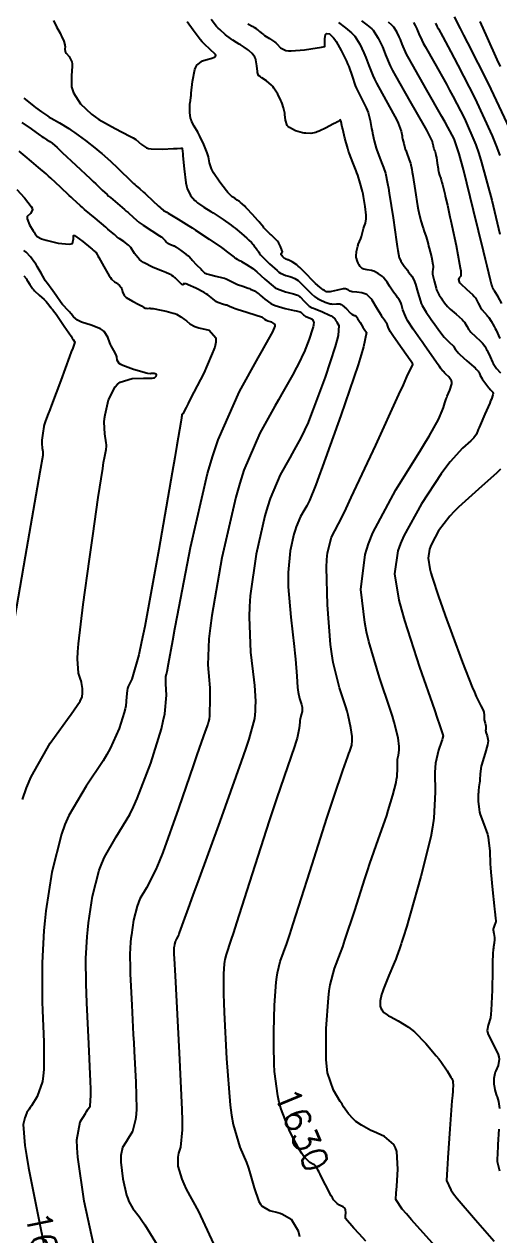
# Model space of a CAD drawing. Header units: metres. Extents: x 837476 to 838477, y 1189012 to 1191014.
# Drawn here: x 837576.3 to 837647.4, y 1189557.2 to 1189738.5 of the extents above; entities that cross this region are included whole.
import ezdxf

# ---------------------------------------------------------------- set-up
doc = ezdxf.new("R2010")
doc.units = ezdxf.units.M
doc.header["$LTSCALE"] = 0.3
doc.layers.add('COTAS 10', color=1, linetype='Continuous')
doc.layers.add('COTAS INT', color=252, linetype='Continuous')
doc.styles.get("Standard").update_dxf_attribs({"font": 'simplex.shx'})

msp = doc.modelspace()

# ---------------------------------------------------------------- linework, layer by layer
at = {"layer": 'COTAS 10'}
for points in [[(837627.428, 1189556.254), (837626.436, 1189557.346), (837625.638, 1189558.229), (837624.374, 1189559.679), (837624.384, 1189559.86), (837624.39, 1189559.943), (837624.397, 1189560.04), (837624.431, 1189560.512), (837624.399, 1189560.994), (837624.364, 1189561.098), (837624.318, 1189561.189), (837624.058, 1189561.412), (837623.712, 1189561.573), (837623.612, 1189561.624), (837623.51, 1189561.679), (837623.125, 1189561.901), (837622.617, 1189562.476), (837622.438, 1189562.753), (837622.241, 1189563.08), (837621.389, 1189564.687), (837621.099, 1189565.274), (837620.598, 1189566.283), (837620.44, 1189566.604), (837620.308, 1189566.873), (837620.052, 1189567.406), (837619.844, 1189567.622), (837619.743, 1189567.691), (837619.623, 1189567.764), (837619.033, 1189568.061), (837618.145, 1189568.963), (837617.838, 1189569.418), (837617.504, 1189569.962), (837616.077, 1189572.668), (837614.749, 1189576.049), (837614.478, 1189577.019), (837614.249, 1189578.003), (837613.771, 1189581.678), (837613.735, 1189582.788), (837613.645, 1189585.493), (837613.639, 1189586.566), (837613.645, 1189587.645), (837613.769, 1189591.601), (837614.025, 1189595.035), (837614.115, 1189595.784), (837614.213, 1189596.447), (837614.632, 1189598.114), (837615.596, 1189600.844), (837616.037, 1189602.176), (837616.554, 1189603.758), (837619.048, 1189611.555), (837621.625, 1189619.62), (837622.193, 1189621.371), (837622.699, 1189622.913), (837624.001, 1189626.741), (837624.748, 1189628.822), (837624.903, 1189629.262), (837625.036, 1189629.643), (837625.331, 1189630.53), (837625.403, 1189631.236), (837625.395, 1189631.503), (837625.376, 1189631.802), (837625.208, 1189633.143), (837624.799, 1189634.994), (837624.627, 1189635.615), (837624.43, 1189636.283), (837623.509, 1189639.085), (837622.568, 1189642.884), (837622.358, 1189644.18), (837622.171, 1189645.582), (837621.679, 1189651.527), (837621.564, 1189657.123), (837621.614, 1189658.304), (837621.7, 1189659.326), (837622.308, 1189661.69), (837623.832, 1189664.602), (837624.496, 1189665.97), (837625.265, 1189667.582), (837628.916, 1189675.43), (837632.404, 1189683.028), (837633.07, 1189684.481), (837633.607, 1189685.653), (837634.464, 1189687.535), (837634.463, 1189687.583), (837634.458, 1189687.598), (837634.452, 1189687.614), (837634.416, 1189687.678), (837634.11, 1189688.11), (837633.935, 1189688.358), (837633.72, 1189688.662), (837632.616, 1189690.221), (837631.506, 1189691.835), (837631.287, 1189692.172), (837631.106, 1189692.462), (837630.774, 1189693.112), (837630.691, 1189693.411), (837630.667, 1189693.478), (837630.643, 1189693.539), (837630.552, 1189693.704), (837630.446, 1189693.846), (837630.412, 1189693.892), (837630.376, 1189693.941), (837630.23, 1189694.142), (837629.954, 1189694.568), (837629.836, 1189694.76), (837629.701, 1189694.982), (837629.062, 1189696.052), (837628.38, 1189697.123), (837628.217, 1189697.347), (837628.066, 1189697.54), (837627.611, 1189697.974), (837627.147, 1189698.168), (837626.989, 1189698.208), (837626.819, 1189698.243), (837626.098, 1189698.323), (837625.407, 1189698.408), (837625.255, 1189698.447), (837625.12, 1189698.492), (837624.775, 1189698.709), (837624.388, 1189698.86), (837624.226, 1189698.863), (837624.041, 1189698.85), (837623.175, 1189698.662), (837622.306, 1189698.443), (837622.118, 1189698.41), (837621.954, 1189698.388), (837621.553, 1189698.408), (837621.246, 1189698.57), (837621.141, 1189698.638), (837621.028, 1189698.716), (837620.547, 1189699.082), (837619.909, 1189699.65), (837619.696, 1189699.856), (837619.468, 1189700.083), (837618.514, 1189701.078), (837617.551, 1189702.045), (837617.317, 1189702.254), (837617.097, 1189702.437), (837616.419, 1189702.888), (837615.921, 1189703.122), (837615.815, 1189703.169), (837615.722, 1189703.209), (837615.497, 1189703.289), (837615.336, 1189703.363), (837615.283, 1189703.4), (837615.225, 1189703.443), (837614.988, 1189703.658), (837614.802, 1189703.897), (837614.777, 1189703.956), (837614.764, 1189704.011), (837614.814, 1189704.187), (837614.909, 1189704.318), (837614.925, 1189704.346), (837614.936, 1189704.37), (837614.939, 1189704.425), (837614.916, 1189704.456), (837614.912, 1189704.465), (837614.909, 1189704.474), (837614.903, 1189704.505), (837614.868, 1189704.63), (837614.847, 1189704.698), (837614.819, 1189704.78), (837614.677, 1189705.196), (837614.429, 1189705.698), (837614.335, 1189705.835), (837614.231, 1189705.971), (837613.765, 1189706.453), (837613.257, 1189706.911), (837613.127, 1189707.032), (837613.001, 1189707.15), (837612.582, 1189707.555), (837612.239, 1189707.909), (837612.161, 1189707.995), (837612.09, 1189708.076), (837611.894, 1189708.323), (837611.584, 1189708.703), (837611.442, 1189708.867), (837611.275, 1189709.057), (837610.467, 1189709.953), (837609.641, 1189710.848), (837609.463, 1189711.037), (837609.307, 1189711.2), (837608.925, 1189711.575), (837608.668, 1189711.787), (837608.59, 1189711.847), (837608.509, 1189711.908), (837608.192, 1189712.131), (837607.868, 1189712.346), (837607.783, 1189712.401), (837607.699, 1189712.454), (837607.413, 1189712.631), (837606.966, 1189713.065), (837606.782, 1189713.28), (837606.571, 1189713.536), (837605.588, 1189714.806), (837604.648, 1189716.19), (837604.463, 1189716.519), (837604.311, 1189716.825), (837604.037, 1189717.731), (837603.869, 1189718.606), (837603.785, 1189718.891), (837603.684, 1189719.196), (837603.181, 1189720.452), (837602.591, 1189721.709), (837602.434, 1189722.014), (837602.28, 1189722.301), (837601.75, 1189723.181), (837601.336, 1189723.961), (837601.256, 1189724.185), (837601.192, 1189724.411), (837601.082, 1189725.256), (837601.077, 1189725.982), (837601.077, 1189726.134), (837601.078, 1189726.265), (837601.09, 1189726.562), (837601.11, 1189726.721), (837601.117, 1189726.765), (837601.125, 1189726.809), (837601.158, 1189726.969), (837601.227, 1189727.517), (837601.258, 1189727.806), (837601.293, 1189728.154), (837601.464, 1189729.907), (837601.819, 1189731.678), (837601.971, 1189732.038), (837602.146, 1189732.341), (837602.971, 1189732.965), (837603.842, 1189733.204), (837604.047, 1189733.265), (837604.235, 1189733.324), (837604.783, 1189733.516), (837604.957, 1189733.797), (837604.911, 1189733.912), (837604.823, 1189734.043), (837604.162, 1189734.649), (837603.203, 1189735.526), (837602.926, 1189735.828), (837602.645, 1189736.155), (837601.59, 1189737.55), (837600.694, 1189738.828)], [(837647.806, 1189696.639), (837647.218, 1189697.723), (837646.788, 1189698.447), (837646.703, 1189698.588), (837646.634, 1189698.701), (837646.511, 1189698.894), (837646.483, 1189698.932), (837646.474, 1189698.949), (837646.465, 1189698.969), (837646.426, 1189699.061), (837646.352, 1189699.297), (837646.32, 1189699.407), (837646.283, 1189699.536), (837646.108, 1189700.164), (837645.596, 1189702.217), (837645.347, 1189703.245), (837645.051, 1189704.472), (837643.593, 1189710.563), (837642.073, 1189716.709), (837641.738, 1189717.971), (837641.44, 1189719.042), (837640.672, 1189721.32), (837639.722, 1189723.067), (837639.309, 1189723.802), (837638.831, 1189724.647), (837636.563, 1189728.608), (837634.358, 1189732.501), (837633.92, 1189733.302), (837633.556, 1189733.984), (837632.863, 1189735.449), (837632.617, 1189736.153), (837632.535, 1189736.355), (837632.446, 1189736.56), (837632.075, 1189737.326), (837631.632, 1189738.027), (837631.498, 1189738.191), (837631.359, 1189738.342), (837630.816, 1189738.779)], [(837575.173, 1189713.697), (837576.341, 1189712.448), (837577.338, 1189711.185), (837577.464, 1189710.917), (837577.526, 1189710.684), (837577.207, 1189710.14), (837576.733, 1189709.684), (837576.697, 1189709.508), (837576.702, 1189709.31), (837577.065, 1189708.415), (837577.628, 1189707.517), (837577.76, 1189707.317), (837577.881, 1189707.138), (837578.231, 1189706.669), (837578.879, 1189706.318), (837579.188, 1189706.214), (837579.553, 1189706.106), (837581.341, 1189705.691), (837583.007, 1189705.521), (837583.296, 1189705.568), (837583.509, 1189705.655), (837583.656, 1189706.311), (837583.663, 1189706.816), (837583.788, 1189706.809), (837583.967, 1189706.739), (837585.06, 1189705.953), (837586.222, 1189704.984), (837586.446, 1189704.797), (837586.626, 1189704.646), (837586.923, 1189704.398), (837586.944, 1189704.38), (837586.958, 1189704.37), (837586.989, 1189704.35), (837587.197, 1189704.005), (837587.315, 1189703.794), (837587.46, 1189703.534), (837588.204, 1189702.181), (837589.004, 1189700.807), (837589.183, 1189700.534), (837589.345, 1189700.307), (837589.78, 1189699.878), (837590.091, 1189699.723), (837590.176, 1189699.669), (837590.259, 1189699.611), (837590.552, 1189699.363), (837590.791, 1189699.041), (837590.841, 1189698.937), (837590.883, 1189698.827), (837590.974, 1189698.373), (837591.233, 1189697.859), (837591.381, 1189697.711), (837591.563, 1189697.56), (837592.493, 1189696.994), (837593.452, 1189696.497), (837593.652, 1189696.391), (837593.823, 1189696.297), (837594.202, 1189696.073), (837594.408, 1189695.966), (837594.469, 1189695.947), (837594.532, 1189695.934), (837594.775, 1189695.923), (837595.052, 1189695.929), (837595.137, 1189695.926), (837595.226, 1189695.92), (837595.574, 1189695.881), (837596.102, 1189695.79), (837596.305, 1189695.751), (837596.531, 1189695.706), (837597.551, 1189695.496), (837598.605, 1189695.219), (837598.852, 1189695.133), (837599.081, 1189695.042), (837599.746, 1189694.676), (837600.277, 1189694.273), (837600.42, 1189694.159), (837600.562, 1189694.042), (837601.06, 1189693.611), (837601.809, 1189693.196), (837602.108, 1189693.091), (837602.446, 1189692.989), (837604.001, 1189692.657), (837604.98, 1189691.485), (837604.956, 1189690.854), (837604.803, 1189690.091), (837603.184, 1189686.227), (837601.205, 1189682.415), (837600.825, 1189681.684), (837600.517, 1189681.094), (837600.014, 1189680.134), (837599.989, 1189680.098), (837599.979, 1189680.084), (837599.968, 1189680.067), (837599.955, 1189680.06), (837599.95, 1189680.059), (837599.943, 1189680.058), (837599.913, 1189680.06), (837599.886, 1189680.054), (837599.882, 1189680.05), (837599.879, 1189680.043), (837599.878, 1189680.008), (837599.884, 1189679.972), (837599.885, 1189679.965), (837599.886, 1189679.959), (837599.887, 1189679.948), (837599.862, 1189679.784), (837599.847, 1189679.681), (837599.828, 1189679.554), (837599.731, 1189678.887), (837599.153, 1189675.461), (837598.832, 1189673.594), (837598.44, 1189671.329), (837596.441, 1189659.834), (837594.328, 1189648.281), (837593.865, 1189645.979), (837593.455, 1189644.067), (837592.411, 1189640.402), (837591.862, 1189639.309), (837591.763, 1189639.018), (837591.687, 1189638.731), (837591.606, 1189637.739), (837591.48, 1189636.43), (837591.375, 1189635.944), (837591.24, 1189635.405), (837590.503, 1189633.013), (837589.173, 1189630.025), (837588.665, 1189629.11), (837588.096, 1189628.158), (837585.538, 1189624.405), (837582.952, 1189619.992), (837582.366, 1189618.624), (837581.836, 1189617.193), (837580.393, 1189611.497), (837579.518, 1189605.704), (837579.346, 1189604.211), (837579.204, 1189602.766), (837578.948, 1189597.949), (837578.953, 1189593.395), (837578.975, 1189592.115), (837579.008, 1189590.827), (837579.203, 1189586.11), (837579.207, 1189581.95), (837579.119, 1189581.014), (837578.991, 1189580.171), (837578.209, 1189577.907), (837577.346, 1189576.539), (837577.167, 1189576.261), (837577.014, 1189576.027), (837576.682, 1189575.547), (837576.5, 1189575.149), (837576.443, 1189574.968), (837576.383, 1189574.755), (837576.139, 1189573.728), (837576.372, 1189570.609), (837576.612, 1189569.078), (837576.927, 1189567.257), (837577.424, 1189564.741), (837578.701, 1189558.267), (837580.545, 1189549.358)]]:
    msp.add_lwpolyline(points, dxfattribs=at)
at = {"layer": 'COTAS INT'}
for points in [[(837580.648, 1189739.017), (837581.111, 1189738.083), (837581.645, 1189737.118), (837581.767, 1189736.879), (837581.878, 1189736.652), (837582.186, 1189735.934), (837582.357, 1189735.362), (837582.381, 1189735.228), (837582.396, 1189735.103), (837582.368, 1189734.741), (837582.406, 1189734.388), (837582.463, 1189734.271), (837582.54, 1189734.144), (837582.983, 1189733.613), (837583.387, 1189732.813), (837583.439, 1189732.517), (837583.466, 1189732.189), (837583.345, 1189730.734), (837583.38, 1189729.079), (837583.504, 1189728.625), (837583.678, 1189728.172), (837584.718, 1189726.553), (837586.339, 1189725.009), (837586.879, 1189724.604), (837587.459, 1189724.209), (837589.879, 1189722.864), (837592.118, 1189721.71), (837592.582, 1189721.437), (837592.98, 1189721.182), (837593.854, 1189720.429), (837594.597, 1189719.946), (837594.912, 1189719.862), (837595.273, 1189719.8), (837596.971, 1189719.759), (837598.612, 1189719.84), (837598.937, 1189719.855), (837599.206, 1189719.867), (837599.713, 1189719.886), (837599.833, 1189719.887), (837599.859, 1189719.887), (837599.881, 1189719.888), (837599.932, 1189719.893), (837599.993, 1189719.425), (837600.021, 1189719.127), (837600.055, 1189718.757), (837600.216, 1189716.813), (837600.479, 1189714.725), (837600.577, 1189714.264), (837600.685, 1189713.854), (837601.164, 1189712.792), (837601.806, 1189712.084), (837602.017, 1189711.896), (837602.242, 1189711.711), (837603.174, 1189711.072), (837604.245, 1189710.41), (837604.557, 1189710.211), (837604.877, 1189710.005), (837606.087, 1189709.202), (837607.272, 1189708.367), (837607.575, 1189708.141), (837607.867, 1189707.917), (837608.83, 1189707.125), (837609.599, 1189706.443), (837609.768, 1189706.288), (837609.918, 1189706.149), (837610.301, 1189705.768), (837610.545, 1189705.488), (837610.607, 1189705.412), (837610.667, 1189705.337), (837610.865, 1189705.07), (837611.043, 1189704.824), (837611.091, 1189704.762), (837611.138, 1189704.702), (837611.302, 1189704.507), (837611.424, 1189704.355), (837611.444, 1189704.323), (837611.459, 1189704.294), (837611.463, 1189704.226), (837611.681, 1189703.95), (837611.83, 1189703.791), (837612.018, 1189703.596), (837613.018, 1189702.592), (837614.152, 1189701.569), (837614.424, 1189701.361), (837614.679, 1189701.187), (837615.448, 1189700.831), (837616.054, 1189700.677), (837616.206, 1189700.63), (837616.35, 1189700.581), (837616.814, 1189700.39), (837617.298, 1189700.069), (837617.455, 1189699.938), (837617.622, 1189699.789), (837618.31, 1189699.099), (837618.991, 1189698.388), (837619.153, 1189698.226), (837619.305, 1189698.079), (837619.761, 1189697.673), (837620.237, 1189697.361), (837620.401, 1189697.274), (837620.58, 1189697.185), (837621.342, 1189696.86), (837622.125, 1189696.623), (837622.316, 1189696.59), (837622.495, 1189696.571), (837623.051, 1189696.619), (837623.571, 1189696.586), (837623.727, 1189696.516), (837623.89, 1189696.419), (837624.522, 1189695.848), (837625.094, 1189695.247), (837625.218, 1189695.132), (837625.327, 1189695.039), (837625.598, 1189694.885), (837625.753, 1189694.868), (837625.79, 1189694.861), (837625.824, 1189694.852), (837625.924, 1189694.81), (837626.076, 1189694.626), (837626.142, 1189694.527), (837626.219, 1189694.408), (837626.587, 1189693.804), (837626.996, 1189693.129), (837627.099, 1189692.964), (837627.198, 1189692.808), (837627.519, 1189692.327), (837627.11, 1189690.164), (837626.749, 1189688.948), (837626.28, 1189687.466), (837623.69, 1189679.884), (837620.971, 1189672.255), (837620.42, 1189670.743), (837619.958, 1189669.491), (837619.018, 1189667.136), (837618.589, 1189666.37), (837618.448, 1189666.119), (837618.298, 1189665.852), (837617.675, 1189664.748), (837617.019, 1189663.223), (837616.848, 1189662.69), (837616.681, 1189662.109), (837616.116, 1189659.611), (837615.802, 1189656.377), (837615.794, 1189655.332), (837615.819, 1189654.223), (837616.196, 1189649.676), (837616.697, 1189645.302), (837616.801, 1189644.301), (837616.891, 1189643.392), (837617.089, 1189640.868), (837617.217, 1189639.182), (837617.262, 1189638.801), (837617.312, 1189638.457), (837617.525, 1189637.525), (837617.73, 1189636.903), (837617.773, 1189636.755), (837617.811, 1189636.617), (837617.902, 1189636.207), (837617.914, 1189635.822), (837617.901, 1189635.701), (837617.883, 1189635.573), (837617.76, 1189635.058), (837617.613, 1189634.414), (837617.578, 1189634.205), (837617.546, 1189633.983), (837617.454, 1189633.07), (837617.14, 1189631.572), (837616.968, 1189630.982), (837616.76, 1189630.315), (837615.702, 1189627.27), (837614.101, 1189622.661), (837613.55, 1189621.008), (837612.953, 1189619.191), (837610.408, 1189611.266), (837608.076, 1189603.94), (837607.613, 1189602.5), (837607.229, 1189601.315), (837606.503, 1189599.162), (837606.317, 1189598.421), (837606.273, 1189598.126), (837606.234, 1189597.793), (837606.12, 1189596.267), (837606.133, 1189593.246), (837606.174, 1189591.969), (837606.231, 1189590.503), (837606.569, 1189583.618), (837607.141, 1189576.636), (837607.346, 1189575.108), (837607.57, 1189573.757), (837608.547, 1189570.338), (837609.552, 1189568.025), (837609.794, 1189567.369), (837610.021, 1189566.707), (837610.711, 1189564.263), (837611.419, 1189562.231), (837611.659, 1189561.829), (837611.916, 1189561.497), (837613.001, 1189560.875), (837614.237, 1189560.572), (837614.589, 1189560.44), (837614.946, 1189560.288), (837616.273, 1189559.564), (837617.318, 1189557.798), (837617.497, 1189556.989)], [(837638.258, 1189555.019), (837634.275, 1189559.454), (837633.516, 1189560.342), (837632.906, 1189561.081), (837631.947, 1189562.52), (837632.003, 1189563.503), (837632.034, 1189563.956), (837632.07, 1189564.487), (837632.255, 1189567.054), (837632.082, 1189569.678), (837631.892, 1189570.244), (837631.642, 1189570.741), (837630.227, 1189571.957), (837628.596, 1189572.675), (837628.21, 1189572.858), (837627.852, 1189573.034), (837626.795, 1189573.612), (837625.966, 1189574.203), (837625.753, 1189574.387), (837625.546, 1189574.58), (837624.855, 1189575.348), (837624.113, 1189576.393), (837623.874, 1189576.759), (837623.62, 1189577.159), (837622.582, 1189578.882), (837621.723, 1189581.481), (837621.582, 1189582.432), (837621.484, 1189583.484), (837621.479, 1189588.123), (837621.84, 1189592.716), (837621.972, 1189593.739), (837622.118, 1189594.655), (837622.761, 1189597.066), (837623.669, 1189599.444), (837623.982, 1189600.339), (837624.322, 1189601.336), (837625.77, 1189605.79), (837627.298, 1189610.524), (837627.687, 1189611.698), (837628.062, 1189612.811), (837629.293, 1189616.337), (837630.323, 1189619.273), (837630.571, 1189620.015), (837630.802, 1189620.726), (837631.504, 1189623.038), (837631.972, 1189624.938), (837632.056, 1189625.39), (837632.12, 1189625.81), (837632.188, 1189627.059), (837632.174, 1189627.995), (837632.187, 1189628.217), (837632.208, 1189628.425), (837632.342, 1189629.041), (837632.442, 1189629.753), (837632.44, 1189630.02), (837632.425, 1189630.317), (837632.267, 1189631.643), (837631.694, 1189633.95), (837631.419, 1189634.866), (837631.093, 1189635.902), (837629.493, 1189640.645), (837627.891, 1189646.033), (837627.563, 1189647.476), (837627.286, 1189648.897), (837626.705, 1189653.852), (837627.352, 1189659.063), (837627.849, 1189660.646), (837628.484, 1189662.29), (837631.924, 1189668.732), (837635.543, 1189674.514), (837636.291, 1189675.741), (837636.928, 1189676.806), (837638.309, 1189679.303), (837638.863, 1189680.556), (837638.979, 1189680.837), (837639.078, 1189681.09), (837639.298, 1189681.764), (837639.482, 1189682.357), (837639.558, 1189682.559), (837639.645, 1189682.777), (837640.049, 1189683.697), (837640.315, 1189684.623), (837640.314, 1189684.845), (837640.282, 1189685.051), (837639.898, 1189685.667), (837639.417, 1189686.092), (837639.323, 1189686.178), (837639.247, 1189686.25), (837639.114, 1189686.395), (837639.075, 1189686.457), (837639.058, 1189686.477), (837639.038, 1189686.498), (837638.945, 1189686.583), (837638.627, 1189686.985), (837638.466, 1189687.206), (837638.274, 1189687.473), (837637.317, 1189688.835), (837636.185, 1189690.457), (837635.883, 1189690.888), (837635.585, 1189691.313), (837634.549, 1189692.781), (837633.7, 1189694.094), (837633.52, 1189694.42), (837633.364, 1189694.729), (837633, 1189695.71), (837632.786, 1189696.474), (837632.725, 1189696.647), (837632.662, 1189696.803), (837632.43, 1189697.227), (837632.159, 1189697.59), (837632.072, 1189697.708), (837631.98, 1189697.833), (837631.605, 1189698.348), (837631.206, 1189698.919), (837631.099, 1189699.081), (837630.994, 1189699.243), (837630.625, 1189699.841), (837630.204, 1189700.409), (837630.064, 1189700.552), (837629.916, 1189700.69), (837629.298, 1189701.138), (837628.633, 1189701.474), (837628.454, 1189701.541), (837628.278, 1189701.597), (837627.663, 1189701.703), (837627.137, 1189701.795), (837627.018, 1189701.841), (837626.909, 1189701.896), (837626.612, 1189702.172), (837626.404, 1189702.513), (837626.352, 1189702.61), (837626.302, 1189702.708), (837626.142, 1189703.069), (837626.033, 1189703.423), (837626.015, 1189703.517), (837626.002, 1189703.609), (837625.999, 1189703.924), (837626.038, 1189704.247), (837626.052, 1189704.344), (837626.068, 1189704.443), (837626.135, 1189704.83), (837626.234, 1189705.244), (837626.27, 1189705.36), (837626.31, 1189705.478), (837626.483, 1189705.909), (837626.674, 1189706.385), (837626.724, 1189706.531), (837626.773, 1189706.682), (837626.943, 1189707.277), (837627.112, 1189707.873), (837627.161, 1189708.026), (837627.21, 1189708.173), (837627.398, 1189708.658), (837627.51, 1189709.318), (837627.512, 1189709.576), (837627.502, 1189709.867), (837627.361, 1189711.187), (837627.111, 1189712.652), (837627.032, 1189713.033), (837626.949, 1189713.404), (837626.614, 1189714.655), (837626.22, 1189715.851), (837626.1, 1189716.187), (837625.975, 1189716.525), (837625.483, 1189717.761), (837624.986, 1189719.079), (837624.857, 1189719.468), (837624.732, 1189719.868), (837624.312, 1189721.399), (837623.983, 1189722.751), (837623.915, 1189723.038), (837623.857, 1189723.286), (837623.734, 1189723.868), (837623.668, 1189724.105), (837623.647, 1189724.136), (837623.624, 1189724.153), (837623.53, 1189724.089), (837623.417, 1189723.951), (837623.382, 1189723.921), (837623.346, 1189723.894), (837623.201, 1189723.827), (837622.847, 1189723.668), (837622.678, 1189723.584), (837622.479, 1189723.482), (837621.504, 1189722.97), (837620.435, 1189722.456), (837620.176, 1189722.353), (837619.933, 1189722.268), (837619.191, 1189722.103), (837618.456, 1189722.132), (837618.218, 1189722.169), (837617.965, 1189722.219), (837616.925, 1189722.505), (837615.999, 1189722.974), (837615.818, 1189723.139), (837615.669, 1189723.321), (837615.401, 1189724.105), (837615.325, 1189724.928), (837615.297, 1189725.134), (837615.266, 1189725.33), (837615.128, 1189725.958), (837614.899, 1189726.612), (837614.81, 1189726.824), (837614.71, 1189727.05), (837614.257, 1189727.978), (837613.676, 1189728.902), (837613.496, 1189729.126), (837613.307, 1189729.335), (837612.552, 1189729.975), (837611.877, 1189730.435), (837611.739, 1189730.531), (837611.621, 1189730.614), (837611.371, 1189730.802), (837611.262, 1189731.083), (837611.235, 1189731.225), (837611.207, 1189731.394), (837611.117, 1189732.235), (837610.96, 1189733.14), (837610.892, 1189733.349), (837610.812, 1189733.54), (837610.433, 1189734.081), (837609.974, 1189734.484), (837609.844, 1189734.589), (837609.712, 1189734.69), (837609.227, 1189735.031), (837608.746, 1189735.335), (837608.618, 1189735.413), (837608.492, 1189735.489), (837608.055, 1189735.742), (837607.544, 1189736.062), (837607.371, 1189736.18), (837607.185, 1189736.312), (837606.402, 1189736.893), (837605.551, 1189737.647), (837605.321, 1189737.887), (837605.095, 1189738.14), (837604.301, 1189739.167)], [(837626.794, 1189738.986), (837627.605, 1189738.353), (837628.338, 1189737.763), (837628.525, 1189737.559), (837628.706, 1189737.337), (837629.305, 1189736.391), (837629.805, 1189735.357), (837629.925, 1189735.081), (837630.036, 1189734.808), (837630.368, 1189733.858), (837631.097, 1189732.238), (837631.459, 1189731.543), (837631.889, 1189730.741), (837634.02, 1189726.955), (837636.105, 1189723.297), (837636.507, 1189722.576), (837636.833, 1189721.981), (837637.375, 1189720.888), (837637.424, 1189720.623), (837637.439, 1189720.55), (837637.454, 1189720.478), (837637.514, 1189720.222), (837637.58, 1189719.979), (837637.6, 1189719.916), (837637.62, 1189719.854), (837637.699, 1189719.645), (837637.777, 1189719.449), (837637.797, 1189719.396), (837637.816, 1189719.342), (837637.879, 1189719.153), (837637.952, 1189718.813), (837637.978, 1189718.665), (837638.007, 1189718.494), (837638.131, 1189717.68), (837638.264, 1189716.839), (837638.298, 1189716.651), (837638.332, 1189716.482), (837638.445, 1189716.031), (837638.551, 1189715.701), (837638.581, 1189715.608), (837638.611, 1189715.514), (837638.72, 1189715.169), (837638.841, 1189714.755), (837638.878, 1189714.617), (837638.917, 1189714.469), (837639.069, 1189713.852), (837639.259, 1189713.053), (837639.321, 1189712.79), (837639.387, 1189712.509), (837639.661, 1189711.346), (837640.042, 1189709.642), (837640.176, 1189709.021), (837640.322, 1189708.336), (837640.955, 1189705.321), (837641.497, 1189702.529), (837641.587, 1189701.984), (837641.651, 1189701.538), (837641.662, 1189700.751), (837641.511, 1189700.59), (837641.471, 1189700.539), (837641.433, 1189700.485), (837641.303, 1189700.265), (837641.417, 1189699.896), (837641.533, 1189699.747), (837641.685, 1189699.579), (837642.536, 1189698.805), (837643.467, 1189697.933), (837643.669, 1189697.703), (837643.846, 1189697.479), (837644.286, 1189696.711), (837644.597, 1189696.046), (837644.693, 1189695.887), (837644.795, 1189695.738), (837645.198, 1189695.291), (837645.621, 1189694.861), (837645.735, 1189694.723), (837645.847, 1189694.577), (837646.24, 1189693.981), (837646.667, 1189693.196), (837646.8, 1189692.93), (837646.94, 1189692.643), (837647.501, 1189691.432)], [(837640.694, 1189739.56), (837641.557, 1189737.817), (837642.05, 1189736.84), (837642.653, 1189735.648), (837645.745, 1189729.56), (837648.983, 1189722.811)], [(837609.753, 1189738.528), (837610.497, 1189738.112), (837610.646, 1189738.028), (837610.77, 1189737.958), (837611.012, 1189737.817), (837611.141, 1189737.714), (837611.194, 1189737.668), (837611.254, 1189737.614), (837611.534, 1189737.356), (837611.961, 1189737.011), (837612.113, 1189736.902), (837612.281, 1189736.788), (837613.011, 1189736.33), (837613.767, 1189735.815), (837613.951, 1189735.666), (837614.123, 1189735.513), (837614.654, 1189734.936), (837615.482, 1189734.526), (837615.843, 1189734.479), (837616.26, 1189734.461), (837618.24, 1189734.635), (837620.137, 1189734.928), (837620.501, 1189734.985), (837620.796, 1189735.032), (837621.281, 1189735.112), (837621.305, 1189735.297), (837621.31, 1189735.409), (837621.314, 1189735.548), (837621.32, 1189736.271), (837621.426, 1189736.927), (837621.492, 1189737.024), (837621.574, 1189737.084), (837622.004, 1189736.996), (837622.6, 1189736.417), (837622.786, 1189736.168), (837622.981, 1189735.881), (837623.763, 1189734.521), (837624.523, 1189732.952), (837624.704, 1189732.532), (837624.873, 1189732.118), (837625.378, 1189730.676), (837625.863, 1189729.296), (837626.019, 1189728.921), (837626.186, 1189728.55), (837626.867, 1189727.236), (837627.506, 1189725.958), (837627.646, 1189725.61), (837627.77, 1189725.263), (837628.083, 1189724.031), (837628.306, 1189722.827), (837628.374, 1189722.498), (837628.443, 1189722.171), (837628.712, 1189721.006), (837629.015, 1189719.905), (837629.105, 1189719.617), (837629.197, 1189719.337), (837629.555, 1189718.389), (837629.909, 1189717.499), (837629.999, 1189717.256), (837630.085, 1189717.015), (837630.369, 1189716.154), (837630.703, 1189714.611), (837630.822, 1189713.939), (837630.951, 1189713.161), (837631.513, 1189709.468), (837632.043, 1189705.883), (837632.152, 1189705.174), (837632.245, 1189704.588), (837632.446, 1189703.495), (837632.618, 1189703.128), (837632.693, 1189703), (837632.78, 1189702.86), (837633.193, 1189702.259), (837633.663, 1189701.616), (837633.785, 1189701.45), (837633.905, 1189701.289), (837634.309, 1189700.75), (837634.682, 1189700.067), (837634.782, 1189699.816), (837634.881, 1189699.538), (837635.226, 1189698.307), (837635.622, 1189696.997), (837635.754, 1189696.668), (837635.895, 1189696.353), (837636.482, 1189695.341), (837637.151, 1189694.393), (837637.343, 1189694.12), (837637.538, 1189693.841), (837638.268, 1189692.794), (837638.985, 1189691.833), (837639.171, 1189691.609), (837639.353, 1189691.402), (837639.964, 1189690.805), (837640.449, 1189690.364), (837640.55, 1189690.256), (837640.638, 1189690.154), (837640.838, 1189689.834), (837641.169, 1189689.394), (837641.34, 1189689.217), (837641.545, 1189689.015), (837642.572, 1189688.085), (837643.595, 1189687.18), (837643.799, 1189686.994), (837643.967, 1189686.835), (837644.286, 1189686.497), (837644.388, 1189686.309), (837644.42, 1189686.245), (837644.453, 1189686.177), (837644.588, 1189685.887), (837644.802, 1189685.493), (837644.885, 1189685.359), (837644.98, 1189685.215), (837645.41, 1189684.602), (837645.851, 1189684.023), (837645.953, 1189683.899), (837646.046, 1189683.792), (837646.308, 1189683.537), (837646.458, 1189683.359), (837646.481, 1189683.299), (837646.495, 1189683.236), (837646.479, 1189682.969), (837646.252, 1189682.346), (837646.134, 1189682.058), (837645.992, 1189681.718), (837645.279, 1189680.074), (837644.557, 1189678.416), (837644.409, 1189678.068), (837644.284, 1189677.768), (837644.02, 1189677.088), (837643.629, 1189676.543), (837643.424, 1189676.329), (837643.177, 1189676.087), (837641.935, 1189674.984), (837640.067, 1189672.93), (837639.425, 1189672.088), (837638.729, 1189671.128), (837635.766, 1189666.673), (837633.13, 1189661.884), (837632.64, 1189660.712), (837632.255, 1189659.608), (837631.732, 1189656.176), (837632.401, 1189652.212), (837632.768, 1189650.772), (837633.213, 1189649.183), (837635.476, 1189642.206), (837637.712, 1189635.797), (837638.139, 1189634.566), (837638.484, 1189633.571), (837639.04, 1189631.941), (837638.939, 1189631.549), (837638.871, 1189631.335), (837638.784, 1189631.075), (837638.326, 1189629.754), (837637.902, 1189627.811), (837637.838, 1189627.158), (837637.796, 1189626.456), (837637.839, 1189623.507), (837637.626, 1189619.574), (837637.424, 1189618.251), (837637.159, 1189616.827), (837635.686, 1189610.839), (837634.139, 1189605.394), (837633.829, 1189604.311), (837633.569, 1189603.414), (837633.055, 1189601.709), (837632.859, 1189601.146), (837632.799, 1189600.969), (837632.737, 1189600.781), (837632.493, 1189600.025), (837632.089, 1189598.913), (837631.927, 1189598.502), (837631.742, 1189598.045), (837630.89, 1189596.019), (837630.082, 1189594.03), (837629.926, 1189593.596), (837629.798, 1189593.213), (837629.577, 1189592.252), (837629.577, 1189591.701), (837629.589, 1189591.576), (837629.606, 1189591.462), (837629.708, 1189591.153), (837629.858, 1189590.914), (837629.906, 1189590.845), (837629.955, 1189590.774), (837630.154, 1189590.509), (837630.613, 1189590.153), (837630.827, 1189590.026), (837631.078, 1189589.885), (837632.299, 1189589.274), (837633.825, 1189588.329), (837634.269, 1189587.979), (837634.722, 1189587.589), (837636.434, 1189585.862), (837638.001, 1189584.034), (837638.362, 1189583.581), (837638.692, 1189583.151), (837639.621, 1189581.792), (837640.197, 1189580.81), (837640.305, 1189580.618), (837640.39, 1189580.46), (837640.507, 1189580.178), (837640.482, 1189580.124), (837640.476, 1189580.109), (837640.472, 1189580.095), (837640.462, 1189580.044), (837640.461, 1189579.996), (837640.463, 1189579.97), (837640.473, 1189579.924), (837640.486, 1189579.878), (837640.49, 1189579.865), (837640.495, 1189579.852), (837640.51, 1189579.803), (837640.449, 1189578.746), (837640.404, 1189578.096), (837640.348, 1189577.292), (837640.043, 1189573.1), (837639.73, 1189568.75), (837639.668, 1189567.845), (837639.617, 1189567.071), (837639.521, 1189565.36), (837640.174, 1189563.933), (837640.595, 1189563.337), (837641.121, 1189562.655), (837643.887, 1189559.467), (837646.686, 1189556.246)], [(837623.373, 1189738.724), (837624.394, 1189737.926), (837625.317, 1189737.183), (837625.553, 1189736.926), (837625.781, 1189736.648), (837626.534, 1189735.456), (837627.164, 1189734.155), (837627.314, 1189733.806), (837627.454, 1189733.463), (837627.873, 1189732.267), (837628.48, 1189730.767), (837628.739, 1189730.232), (837629.037, 1189729.645), (837630.443, 1189727.095), (837631.806, 1189724.628), (837632.077, 1189724.093), (837632.301, 1189723.622), (837632.729, 1189722.46), (837632.865, 1189721.725), (837632.906, 1189721.524), (837632.949, 1189721.324), (837633.113, 1189720.614), (837633.297, 1189719.942), (837633.352, 1189719.766), (837633.409, 1189719.596), (837633.627, 1189719.017), (837633.843, 1189718.474), (837633.898, 1189718.326), (837633.951, 1189718.179), (837634.124, 1189717.654), (837634.328, 1189716.712), (837634.4, 1189716.302), (837634.479, 1189715.827), (837634.822, 1189713.574), (837635.191, 1189711.245), (837635.287, 1189710.724), (837635.38, 1189710.255), (837635.692, 1189709.007), (837635.987, 1189708.093), (837636.07, 1189707.835), (837636.153, 1189707.575), (837636.456, 1189706.62), (837636.766, 1189705.571), (837636.853, 1189705.252), (837636.941, 1189704.921), (837637.266, 1189703.624), (837637.499, 1189702.499), (837637.53, 1189702.277), (837637.546, 1189702.093), (837637.481, 1189701.753), (837637.411, 1189701.435), (837637.423, 1189701.267), (837637.449, 1189701.063), (837637.659, 1189700.034), (837637.957, 1189698.942), (837638.039, 1189698.698), (837638.121, 1189698.479), (837638.415, 1189697.901), (837638.716, 1189697.474), (837638.803, 1189697.351), (837638.891, 1189697.225), (837639.22, 1189696.754), (837639.696, 1189696.193), (837639.876, 1189696.012), (837640.078, 1189695.819), (837640.982, 1189695.027), (837641.859, 1189694.231), (837642.043, 1189694.035), (837642.201, 1189693.85), (837642.562, 1189693.272), (837642.883, 1189692.72), (837643.017, 1189692.552), (837643.17, 1189692.377), (837643.885, 1189691.688), (837644.608, 1189691.02), (837644.767, 1189690.858), (837644.907, 1189690.706), (837645.263, 1189690.239), (837645.527, 1189689.752), (837645.61, 1189689.588), (837645.697, 1189689.41), (837646.044, 1189688.659), (837646.422, 1189687.883), (837646.528, 1189687.688), (837646.634, 1189687.503), (837647.023, 1189686.907), (837647.59, 1189686.289)], [(837634.558, 1189738.717), (837634.846, 1189738.261), (837635.087, 1189737.763), (837635.145, 1189737.63), (837635.199, 1189737.498), (837635.359, 1189737.04), (837635.809, 1189736.088), (837636.046, 1189735.644), (837636.331, 1189735.123), (837637.765, 1189732.591), (837639.512, 1189729.479), (837639.995, 1189728.592), (837640.478, 1189727.693), (837642.216, 1189724.355), (837643.9, 1189720.405), (837644.348, 1189719.12), (837644.787, 1189717.753), (837646.31, 1189712.126), (837647.531, 1189707.024)], [(837637.854, 1189738.632), (837638.062, 1189738.191), (837638.172, 1189737.986), (837638.304, 1189737.745), (837638.967, 1189736.574), (837640.194, 1189734.311), (837640.682, 1189733.381), (837641.234, 1189732.32), (837643.761, 1189727.39), (837646.36, 1189721.768), (837646.957, 1189720.27), (837647.502, 1189718.797)], [(837647.606, 1189732.123), (837647.107, 1189733.174), (837645.648, 1189736.415), (837644.55, 1189738.849)], [(837576.203, 1189727.408), (837577.408, 1189726.422), (837577.704, 1189726.188), (837577.985, 1189725.97), (837578.865, 1189725.321), (837579.747, 1189724.741), (837580.029, 1189724.566), (837580.327, 1189724.386), (837581.542, 1189723.685), (837582.949, 1189722.829), (837583.368, 1189722.551), (837583.8, 1189722.255), (837585.469, 1189721.037), (837587.104, 1189719.752), (837587.515, 1189719.413), (837587.908, 1189719.082), (837589.175, 1189717.947), (837590.282, 1189716.898), (837590.573, 1189716.621), (837590.858, 1189716.349), (837591.832, 1189715.418), (837592.664, 1189714.629), (837592.86, 1189714.448), (837593.04, 1189714.283), (837593.567, 1189713.821), (837594.121, 1189713.335), (837594.318, 1189713.155), (837594.535, 1189712.954), (837595.48, 1189712.067), (837596.387, 1189711.221), (837596.581, 1189711.047), (837596.749, 1189710.9), (837597.15, 1189710.586), (837597.628, 1189710.299), (837597.846, 1189710.168), (837599.329, 1189709.277), (837600.936, 1189708.279), (837601.43, 1189707.962), (837601.946, 1189707.628), (837603.983, 1189706.273), (837605.82, 1189705.015), (837606.208, 1189704.742), (837606.545, 1189704.501), (837607.328, 1189703.902), (837607.727, 1189703.57), (837607.822, 1189703.497), (837607.91, 1189703.433), (837608.171, 1189703.272), (837608.518, 1189703.091), (837608.659, 1189703.014), (837608.821, 1189702.926), (837609.569, 1189702.509), (837610.521, 1189701.869), (837610.812, 1189701.64), (837611.113, 1189701.388), (837612.299, 1189700.289), (837613.541, 1189699.236), (837613.879, 1189699.014), (837614.213, 1189698.821), (837615.399, 1189698.373), (837616.387, 1189698.145), (837616.597, 1189698.091), (837616.779, 1189698.041), (837617.209, 1189697.893), (837617.499, 1189697.701), (837617.593, 1189697.622), (837617.694, 1189697.533), (837618.106, 1189697.119), (837618.513, 1189696.694), (837618.611, 1189696.596), (837618.702, 1189696.508), (837618.975, 1189696.265), (837619.416, 1189696.018), (837619.614, 1189695.928), (837619.843, 1189695.827), (837620.943, 1189695.385), (837622.024, 1189694.924), (837622.242, 1189694.811), (837622.424, 1189694.705), (837622.788, 1189694.376), (837622.964, 1189694.049), (837623.027, 1189693.944), (837623.097, 1189693.833), (837623.403, 1189693.376), (837623.297, 1189691.882), (837623.107, 1189691.116), (837622.847, 1189690.197), (837621.329, 1189685.606), (837619.577, 1189680.814), (837619.169, 1189679.768), (837618.795, 1189678.845), (837617.726, 1189676.526), (837616.732, 1189674.752), (837616.406, 1189674.171), (837616.058, 1189673.552), (837614.615, 1189670.996), (837613.097, 1189667.463), (837612.7, 1189666.229), (837612.314, 1189664.883), (837611.005, 1189659.098), (837610.124, 1189652.891), (837610.008, 1189651.28), (837609.946, 1189649.714), (837610.184, 1189644.447), (837610.661, 1189640.296), (837610.75, 1189639.435), (837610.82, 1189638.698), (837610.919, 1189637.075), (837610.884, 1189636.192), (837610.869, 1189635.922), (837610.853, 1189635.64), (837610.777, 1189634.529), (837609.924, 1189631.442), (837609.418, 1189629.915), (837608.794, 1189628.095), (837605.565, 1189619.095), (837602.267, 1189610.071), (837601.599, 1189608.237), (837601.038, 1189606.692), (837599.899, 1189603.509), (837599.506, 1189602.412), (837599.415, 1189602.181), (837599.332, 1189601.982), (837599.096, 1189601.525), (837598.934, 1189601.249), (837598.898, 1189601.164), (837598.865, 1189601.075), (837598.775, 1189600.719), (837598.72, 1189600.356), (837598.709, 1189600.263), (837598.7, 1189600.173), (837598.684, 1189599.872), (837598.689, 1189599.505), (837598.693, 1189599.373), (837598.699, 1189599.228), (837598.729, 1189598.596), (837598.872, 1189595.991), (837599.506, 1189584.456), (837599.88, 1189575.988), (837599.915, 1189574.311), (837599.919, 1189572.923), (837599.684, 1189570.321), (837599.364, 1189569.453), (837599.315, 1189569.158), (837599.282, 1189568.839), (837599.307, 1189567.491), (837599.863, 1189565.534), (837600.166, 1189564.833), (837600.534, 1189564.061), (837602.401, 1189560.697), (837604.616, 1189555.866)], [(837575.913, 1189723.757), (837577.295, 1189722.779), (837578.632, 1189721.852), (837578.909, 1189721.663), (837579.147, 1189721.503), (837579.669, 1189721.167), (837579.946, 1189720.998), (837580.028, 1189720.944), (837580.113, 1189720.886), (837580.442, 1189720.646), (837581.201, 1189719.979), (837581.558, 1189719.651), (837581.979, 1189719.261), (837584.027, 1189717.337), (837586.129, 1189715.348), (837586.583, 1189714.918), (837586.982, 1189714.54), (837587.959, 1189713.608), (837588.682, 1189712.943), (837588.92, 1189712.732), (837589.174, 1189712.511), (837590.228, 1189711.618), (837591.301, 1189710.706), (837591.568, 1189710.474), (837591.822, 1189710.249), (837592.628, 1189709.51), (837593.485, 1189708.793), (837593.772, 1189708.583), (837594.079, 1189708.367), (837595.367, 1189707.545), (837596.545, 1189706.802), (837596.783, 1189706.635), (837596.983, 1189706.486), (837597.387, 1189706.089), (837597.607, 1189705.822), (837597.69, 1189705.755), (837597.783, 1189705.691), (837598.2, 1189705.482), (837598.601, 1189705.323), (837598.684, 1189705.289), (837598.754, 1189705.26), (837598.907, 1189705.193), (837599.104, 1189705.061), (837599.203, 1189704.991), (837599.321, 1189704.907), (837599.906, 1189704.48), (837600.487, 1189704.054), (837600.602, 1189703.97), (837600.697, 1189703.9), (837600.877, 1189703.77), (837600.929, 1189703.727), (837600.944, 1189703.711), (837600.958, 1189703.695), (837601.013, 1189703.624), (837601.212, 1189703.398), (837601.318, 1189703.283), (837601.446, 1189703.145), (837602.092, 1189702.461), (837602.755, 1189701.765), (837602.894, 1189701.621), (837603.014, 1189701.497), (837603.285, 1189701.222), (837603.634, 1189701.067), (837603.803, 1189701.018), (837604.003, 1189700.966), (837604.986, 1189700.758), (837606.048, 1189700.507), (837606.298, 1189700.428), (837606.529, 1189700.346), (837607.203, 1189700.016), (837607.813, 1189699.678), (837608.004, 1189699.59), (837608.205, 1189699.506), (837609.009, 1189699.223), (837609.805, 1189698.955), (837609.999, 1189698.879), (837610.183, 1189698.804), (837610.757, 1189698.525), (837611.299, 1189698.162), (837611.463, 1189698.033), (837611.633, 1189697.891), (837612.299, 1189697.274), (837613.197, 1189696.64), (837613.513, 1189696.488), (837613.859, 1189696.346), (837615.35, 1189695.915), (837616.719, 1189695.613), (837616.988, 1189695.551), (837617.208, 1189695.5), (837617.604, 1189695.396), (837617.7, 1189695.332), (837617.732, 1189695.306), (837617.765, 1189695.277), (837617.901, 1189695.14), (837618.036, 1189694.999), (837618.069, 1189694.967), (837618.099, 1189694.938), (837618.189, 1189694.857), (837618.335, 1189694.775), (837618.4, 1189694.745), (837618.477, 1189694.712), (837618.841, 1189694.566), (837619.199, 1189694.413), (837619.271, 1189694.376), (837619.331, 1189694.34), (837619.452, 1189694.232), (837619.51, 1189694.123), (837619.531, 1189694.089), (837619.554, 1189694.052), (837619.655, 1189693.901), (837619.62, 1189693.406), (837619.557, 1189693.152), (837619.471, 1189692.848), (837618.969, 1189691.328), (837618.183, 1189689.372), (837617.918, 1189688.793), (837617.633, 1189688.199), (837616.434, 1189685.916), (837614.876, 1189683.133), (837614.364, 1189682.223), (837613.818, 1189681.253), (837611.556, 1189677.244), (837609.174, 1189671.704), (837608.552, 1189669.768), (837607.946, 1189667.658), (837605.894, 1189658.586), (837604.385, 1189649.916), (837604.121, 1189648.059), (837603.925, 1189646.439), (837603.771, 1189642.549), (837603.989, 1189640.277), (837604.026, 1189639.677), (837604.052, 1189639.089), (837604.065, 1189637.067), (837604.02, 1189635.48), (837604.01, 1189635.165), (837604.002, 1189634.904), (837603.983, 1189634.415), (837603.885, 1189634.06), (837603.827, 1189633.884), (837603.755, 1189633.675), (837603.384, 1189632.639), (837602.492, 1189630.099), (837602.093, 1189628.942), (837601.627, 1189627.587), (837599.394, 1189621.052), (837597.034, 1189614.47), (837596.488, 1189613.085), (837595.989, 1189611.889), (837594.577, 1189609.152), (837593.607, 1189607.497), (837593.387, 1189606.984), (837593.189, 1189606.447), (837592.648, 1189604.311), (837592.319, 1189602.139), (837592.255, 1189601.579), (837592.202, 1189601.037), (837592.106, 1189599.231), (837592.134, 1189597.03), (837592.159, 1189596.24), (837592.192, 1189595.37), (837592.374, 1189591.577), (837592.611, 1189587.195), (837592.679, 1189585.954), (837592.747, 1189584.702), (837593, 1189580.081), (837593.078, 1189576.088), (837593.036, 1189575.232), (837592.965, 1189574.483), (837592.482, 1189572.677), (837591.853, 1189571.642), (837591.692, 1189571.379), (837591.536, 1189571.126), (837591.018, 1189570.296), (837590.733, 1189569.113), (837590.724, 1189568.637), (837590.744, 1189568.096), (837591.07, 1189565.607), (837591.614, 1189563.157), (837591.772, 1189562.641), (837591.934, 1189562.194), (837592.548, 1189561.168), (837593.515, 1189559.953), (837593.899, 1189559.387), (837594.335, 1189558.722), (837596.329, 1189555.492)], [(837586.722, 1189555.644), (837585.255, 1189562.247), (837584.307, 1189568.84), (837584.207, 1189570.226), (837584.176, 1189571.42), (837584.651, 1189574.144), (837585.446, 1189575.405), (837585.617, 1189575.677), (837585.767, 1189575.916), (837586.134, 1189576.5), (837586.246, 1189578.15), (837586.235, 1189579.06), (837586.207, 1189580.167), (837585.952, 1189585.803), (837585.66, 1189591.974), (837585.608, 1189593.417), (837585.568, 1189594.746), (837585.527, 1189598.59), (837585.703, 1189601.901), (837585.8, 1189602.895), (837585.919, 1189603.921), (837586.52, 1189607.904), (837587.512, 1189611.82), (837587.876, 1189612.804), (837588.279, 1189613.744), (837590.057, 1189616.778), (837592.085, 1189620.147), (837592.645, 1189621.299), (837593.205, 1189622.545), (837595.222, 1189627.836), (837596.813, 1189632.995), (837597.103, 1189634.157), (837597.329, 1189635.204), (837597.602, 1189638.026), (837597.494, 1189639.711), (837597.479, 1189640.041), (837597.47, 1189640.313), (837597.492, 1189640.8), (837597.59, 1189641.151), (837597.629, 1189641.336), (837597.674, 1189641.559), (837597.878, 1189642.682), (837598.529, 1189646.192), (837598.855, 1189647.92), (837599.244, 1189649.976), (837601.176, 1189660.132), (837603.724, 1189671.195), (837604.502, 1189673.822), (837605.312, 1189676.26), (837608.497, 1189683.492), (837611.331, 1189688.51), (837611.92, 1189689.554), (837612.423, 1189690.446), (837613.532, 1189692.419), (837613.844, 1189693.247), (837613.844, 1189693.418), (837613.808, 1189693.563), (837613.367, 1189693.877), (837612.788, 1189694.026), (837612.664, 1189694.067), (837612.556, 1189694.109), (837612.3, 1189694.259), (837612.156, 1189694.392), (837612.119, 1189694.423), (837612.084, 1189694.451), (837611.967, 1189694.529), (837611.539, 1189694.682), (837611.307, 1189694.757), (837611.027, 1189694.846), (837609.605, 1189695.287), (837608.152, 1189695.749), (837607.853, 1189695.851), (837607.597, 1189695.943), (837607.045, 1189696.185), (837606.722, 1189696.343), (837606.612, 1189696.382), (837606.492, 1189696.42), (837605.983, 1189696.54), (837605.414, 1189696.733), (837605.257, 1189696.817), (837605.1, 1189696.913), (837604.533, 1189697.371), (837603.799, 1189697.941), (837603.537, 1189698.109), (837603.249, 1189698.281), (837601.996, 1189698.935), (837600.855, 1189699.455), (837600.638, 1189699.542), (837600.463, 1189699.604), (837600.19, 1189699.622), (837600.169, 1189699.51), (837600.154, 1189699.491), (837600.135, 1189699.476), (837600.033, 1189699.466), (837599.906, 1189699.505), (837599.871, 1189699.522), (837599.836, 1189699.541), (837599.712, 1189699.635), (837599.564, 1189699.778), (837599.514, 1189699.828), (837599.46, 1189699.884), (837599.233, 1189700.125), (837598.987, 1189700.376), (837598.921, 1189700.438), (837598.855, 1189700.497), (837598.626, 1189700.682), (837598.397, 1189700.839), (837598.332, 1189700.88), (837598.266, 1189700.92), (837598.021, 1189701.054), (837597.497, 1189701.284), (837597.255, 1189701.384), (837596.97, 1189701.5), (837595.592, 1189702.049), (837594.157, 1189702.765), (837593.837, 1189702.986), (837593.551, 1189703.218), (837592.796, 1189704.135), (837592.222, 1189705.01), (837592.049, 1189705.215), (837591.871, 1189705.403), (837591.178, 1189705.948), (837590.519, 1189706.368), (837590.361, 1189706.479), (837590.214, 1189706.587), (837589.775, 1189706.954), (837589.108, 1189707.544), (837588.818, 1189707.793), (837588.482, 1189708.078), (837586.889, 1189709.414), (837585.308, 1189710.739), (837584.98, 1189711.017), (837584.7, 1189711.256), (837584.087, 1189711.798), (837583.539, 1189712.319), (837583.301, 1189712.546), (837583.024, 1189712.808), (837581.711, 1189714.05), (837580.26, 1189715.403), (837579.895, 1189715.735), (837579.548, 1189716.048), (837578.429, 1189717.025), (837577.367, 1189717.916), (837577.055, 1189718.176), (837576.735, 1189718.44), (837575.515, 1189719.441)], [(837576.026, 1189622.384), (837576.636, 1189624.148), (837577.301, 1189625.801), (837580.144, 1189630.847), (837582.781, 1189634.438), (837583.314, 1189635.173), (837583.761, 1189635.796), (837584.668, 1189637.109), (837584.933, 1189637.751), (837584.976, 1189637.951), (837585.007, 1189638.16), (837585.009, 1189638.995), (837584.863, 1189639.897), (837584.801, 1189640.149), (837584.729, 1189640.401), (837584.389, 1189641.318), (837584.256, 1189643.454), (837584.315, 1189644.475), (837584.415, 1189645.682), (837585.12, 1189651.591), (837586.058, 1189658.377), (837586.305, 1189660.136), (837586.546, 1189661.844), (837587.368, 1189667.582), (837588.025, 1189671.97), (837588.161, 1189672.827), (837588.279, 1189673.53), (837588.538, 1189674.774), (837588.59, 1189675.275), (837588.575, 1189675.508), (837588.549, 1189675.783), (837588.35, 1189677.116), (837588.268, 1189678.873), (837588.315, 1189679.415), (837588.392, 1189679.981), (837588.923, 1189682.225), (837589.906, 1189684.174), (837590.268, 1189684.554), (837590.669, 1189684.864), (837592.443, 1189685.409), (837594.134, 1189685.476), (837594.483, 1189685.486), (837594.78, 1189685.491), (837595.421, 1189685.478), (837595.701, 1189685.498), (837595.771, 1189685.525), (837595.836, 1189685.561), (837596.043, 1189685.767), (837596.111, 1189685.991), (837596.089, 1189686.038), (837596.049, 1189686.078), (837595.758, 1189686.17), (837595.425, 1189686.192), (837595.359, 1189686.188), (837595.305, 1189686.18), (837595.204, 1189686.115), (837594.794, 1189686.157), (837594.545, 1189686.217), (837594.237, 1189686.298), (837592.637, 1189686.762), (837591.053, 1189687.341), (837590.755, 1189687.493), (837590.519, 1189687.642), (837590.175, 1189688.151), (837590.133, 1189688.67), (837590.087, 1189688.825), (837590.026, 1189688.984), (837589.685, 1189689.602), (837589.282, 1189690.305), (837589.184, 1189690.518), (837589.091, 1189690.74), (837588.801, 1189691.61), (837588.262, 1189692.445), (837588.011, 1189692.645), (837587.717, 1189692.831), (837586.289, 1189693.39), (837584.843, 1189693.866), (837584.538, 1189694), (837584.275, 1189694.134), (837583.667, 1189694.629), (837583.312, 1189695.102), (837583.208, 1189695.224), (837583.102, 1189695.342), (837582.698, 1189695.733), (837582.189, 1189696.278), (837582.016, 1189696.492), (837581.83, 1189696.734), (837581.043, 1189697.836), (837580.309, 1189698.891), (837580.157, 1189699.102), (837580.027, 1189699.279), (837579.74, 1189699.627), (837579.51, 1189699.937), (837579.417, 1189700.089), (837579.31, 1189700.271), (837578.814, 1189701.168), (837578.213, 1189702.205), (837578.04, 1189702.476), (837577.863, 1189702.739), (837577.2, 1189703.628), (837576.554, 1189704.326), (837576.388, 1189704.469), (837576.228, 1189704.589)], [(837576.24, 1189700.809), (837576.592, 1189700.337), (837576.686, 1189700.197), (837576.779, 1189700.053), (837577.098, 1189699.501), (837577.505, 1189698.904), (837577.653, 1189698.731), (837577.815, 1189698.555), (837578.529, 1189697.893), (837579.239, 1189697.259), (837579.401, 1189697.101), (837579.547, 1189696.95), (837579.945, 1189696.466), (837580.213, 1189696.091), (837580.276, 1189696.009), (837580.335, 1189695.936), (837580.508, 1189695.751), (837580.867, 1189695.291), (837581.042, 1189695.045), (837581.251, 1189694.747), (837582.281, 1189693.243), (837583.283, 1189691.761), (837583.473, 1189691.476), (837583.626, 1189691.247), (837583.866, 1189690.873), (837583.537, 1189689.978), (837583.331, 1189689.419), (837583.076, 1189688.726), (837581.741, 1189685.102), (837580.38, 1189681.436), (837580.108, 1189680.717), (837579.882, 1189680.126), (837579.446, 1189679.061), (837579.3, 1189678.644), (837579.256, 1189678.461), (837579.211, 1189678.25), (837579.038, 1189677.243), (837578.916, 1189676.173), (837578.904, 1189675.922), (837578.901, 1189675.69), (837578.967, 1189675.012), (837579.059, 1189674.508), (837579.072, 1189674.385), (837579.079, 1189674.269), (837579.061, 1189673.909), (837578.624, 1189671.398), (837576.424, 1189658.774), (837574.801, 1189649.483)], [(837647.6, 1189671.851), (837647.052, 1189671.314), (837644.295, 1189668.867), (837641.336, 1189666.177), (837640.659, 1189665.487), (837640.044, 1189664.822), (837638.34, 1189662.617), (837637.306, 1189660.739), (837637.114, 1189660.279), (837636.963, 1189659.846), (837636.758, 1189658.501), (837637.034, 1189656.909), (837637.186, 1189656.32), (837637.371, 1189655.668), (837638.312, 1189652.777), (837639.572, 1189649.252), (837639.957, 1189648.198), (837640.359, 1189647.112), (837641.941, 1189642.91), (837643.385, 1189639.223), (837643.699, 1189638.461), (837643.976, 1189637.812), (837644.666, 1189636.403), (837645.015, 1189635.78), (837645.078, 1189635.626), (837645.125, 1189635.481), (837645.169, 1189635.025), (837645.156, 1189634.594), (837645.166, 1189634.465), (837645.183, 1189634.332), (837645.295, 1189633.814), (837645.402, 1189633.347), (837645.416, 1189633.246), (837645.423, 1189633.156), (837645.392, 1189632.934), (837645.382, 1189632.694), (837645.403, 1189632.593), (837645.434, 1189632.477), (837645.631, 1189631.935), (837645.743, 1189631.15), (837645.721, 1189630.881), (837645.675, 1189630.589), (837645.316, 1189629.351), (837644.894, 1189628.033), (837644.808, 1189627.692), (837644.735, 1189627.36), (837644.585, 1189626.248), (837644.516, 1189625.314), (837644.496, 1189625.095), (837644.474, 1189624.893), (837644.389, 1189624.305), (837644.315, 1189623.683), (837644.301, 1189623.46), (837644.289, 1189623.214), (837644.27, 1189622.142), (837644.396, 1189620.873), (837644.477, 1189620.504), (837644.578, 1189620.126), (837645.106, 1189618.698), (837645.642, 1189617.18), (837645.748, 1189616.746), (837645.835, 1189616.307), (837645.995, 1189614.671), (837646.082, 1189612.765), (837646.122, 1189612.155), (837646.17, 1189611.509), (837646.401, 1189608.88), (837646.645, 1189606.49), (837646.701, 1189605.995), (837646.751, 1189605.572), (837646.888, 1189604.648), (837646.924, 1189604.208), (837646.911, 1189604.091), (837646.887, 1189603.976), (837646.716, 1189603.576), (837646.555, 1189603.15), (837646.537, 1189603.018), (837646.531, 1189602.881), (837646.608, 1189602.332), (837646.709, 1189601.754), (837646.718, 1189601.597), (837646.72, 1189601.441), (837646.661, 1189600.891), (837646.562, 1189600.318), (837646.54, 1189600.147), (837646.519, 1189599.972), (837646.461, 1189599.299), (837646.416, 1189598.033), (837646.403, 1189597.483), (837646.39, 1189596.848), (837646.344, 1189593.836), (837646.225, 1189590.857), (837646.167, 1189590.243), (837646.097, 1189589.72), (837645.754, 1189588.593), (837645.62, 1189587.833), (837645.682, 1189587.542), (837645.786, 1189587.216), (837646.523, 1189585.747), (837647.256, 1189584.226), (837647.358, 1189583.866), (837647.417, 1189583.533), (837647.266, 1189582.555), (837646.904, 1189581.772), (837646.829, 1189581.562), (837646.765, 1189581.356), (837646.626, 1189580.636), (837646.609, 1189579.947), (837646.622, 1189579.759), (837646.642, 1189579.572), (837646.778, 1189578.91), (837646.973, 1189578.248), (837647.03, 1189578.061), (837647.09, 1189577.872), (837647.317, 1189577.18), (837647.471, 1189576.117)], [(837647.382, 1189573.039), (837647.224, 1189570.751), (837647.19, 1189570.208), (837647.162, 1189569.702), (837647.094, 1189568.201), (837647.442, 1189566.784)]]:
    msp.add_lwpolyline(points, dxfattribs=at)

# ---------------------------------------------------------------- texts
at = {"layer": 'COTAS 10', "char_height": 3.8, "attachment_point": 7}
for s, insert, rotation in [('1630', (837613.579, 1189578.258), 292.81089), ('1620', (837576.386, 1189560.302), 281.46318)]:
    msp.add_mtext(s, dxfattribs=dict(at, insert=insert, rotation=rotation))

doc.saveas('drawing.dxf')
